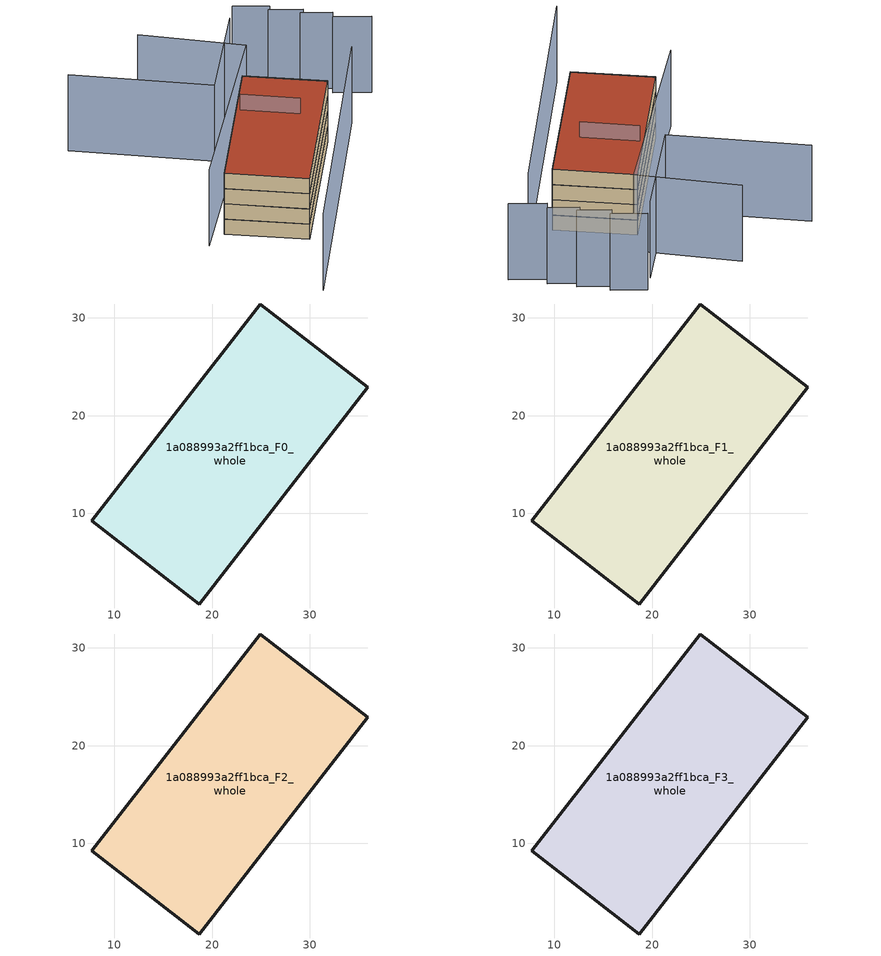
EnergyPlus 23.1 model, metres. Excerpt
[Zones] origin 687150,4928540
1a088993a2ff1bca_F0_whole
 floor ground (EU_floor_Construction): 18.71,0.73 35.91,22.89 24.91,31.43 7.71,9.26 z0
 wall outside (EU_wall_Construction): 24.91,31.43 35.91,22.89 18.71,0.73 7.71,9.26 24.91,31.43 z0:3
1a088993a2ff1bca_F1_whole
 floor to 1a088993a2ff1bca_F0_whole (EU_floor_Construction): 18.71,0.73 35.91,22.89 24.91,31.43 7.71,9.26 z3
 wall outside (EU_wall_Construction): 24.91,31.43 35.91,22.89 18.71,0.73 7.71,9.26 24.91,31.43 z3:6
1a088993a2ff1bca_F2_whole
 floor to 1a088993a2ff1bca_F1_whole (EU_floor_Construction): 18.71,0.73 35.91,22.89 24.91,31.43 7.71,9.26 z6
 wall outside (EU_wall_Construction): 24.91,31.43 35.91,22.89 18.71,0.73 7.71,9.26 24.91,31.43 z6:9
1a088993a2ff1bca_F3_whole
 floor to 1a088993a2ff1bca_F2_whole (EU_floor_Construction): 18.71,0.73 35.91,22.89 24.91,31.43 7.71,9.26 z9
 wall outside (EU_wall_Construction): 24.91,31.43 35.91,22.89 18.71,0.73 7.71,9.26 24.91,31.43 z9:12
 roof outside (EU_roof_Construction): 35.91,22.89 18.71,0.73 7.71,9.26 24.91,31.43 z12
shading: 19.56,23.38 27.25,17.33 / 12.97,-12.7 42.11,25.42 / 14.41,46.64 27.8,34.85 / 27.8,34.85 3.92,7.71 / 29.55,42.76 17.4,27.8 / 17.4,27.8 -1.22,42.91 / 49.44,31.12 43.97,34.38 / 44.62,35.41 40.08,38.12 / 41.04,38.62 36.14,41.48 / 36.88,42.35 31.65,45.44 z0:15
[Building]
EU S2 Campaign: North Axis=0; Terrain=City; Solar Distribution=FullExterior
[Site:Location]
Bologna: Latitude=44.5; Longitude=11.25; Time Zone=1; Elevation=37
[SizingPeriod:WeatherFileDays]
AnnualSizingPeriod: Begin Month=1; Begin Day of Month=1; End Month=12; End Day of Month=31; Day of Week for Start Day=Monday; Use Weather File Daylight Saving Period=No; Use Weather File Rain and Snow Indicators=No
[MATERIAL]
EU_InternalMass_Material: Roughness=MediumRough; Thickness=0.1; Conductivity=1; Density=1800; Specific Heat=900; Thermal Absorptance=0.9; Solar Absorptance=0.7; Visible Absorptance=0.7
[MATERIAL:NOMASS] Roughness=MediumRough; Thermal Absorptance=0.9; Solar Absorptance=0.7; Visible Absorptance=0.7
Name | Thermal Resistance
EU_wall_NoMass | 0.937881
EU_roof_NoMass | 0.548572
EU_floor_NoMass | 0.71348
[CONSTRUCTION]
EU_wall_Construction: EU_wall_NoMass
EU_roof_Construction: EU_roof_NoMass
EU_floor_Construction: EU_floor_NoMass
EU_InternalMass_Construction: EU_InternalMass_Material
[ZONE] Type=1; Multiplier=1; Ceiling Height=autocalculate; Volume=1171.85; Floor Area=autocalculate; Part of Total Floor Area=Yes
1a088993a2ff1bca_F0_whole; 1a088993a2ff1bca_F1_whole; 1a088993a2ff1bca_F2_whole; 1a088993a2ff1bca_F3_whole
[INTERNALMASS] Construction=EU_InternalMass_Construction; Surface Area=390.617
Name | Zone or ZoneList
1a088993a2ff1bca_F0_whole_EU_InternalMass | 1a088993a2ff1bca_F0_whole
1a088993a2ff1bca_F1_whole_EU_InternalMass | 1a088993a2ff1bca_F1_whole
1a088993a2ff1bca_F2_whole_EU_InternalMass | 1a088993a2ff1bca_F2_whole
1a088993a2ff1bca_F3_whole_EU_InternalMass | 1a088993a2ff1bca_F3_whole
[OTHEREQUIPMENT] Fuel Type=Electricity; Design Level Calculation Method=Watts/Area; Power per Zone Floor Area=1; Fraction Latent=0; Fraction Radiant=0; Fraction Lost=0; Carbon Dioxide Generation Rate=0; EndUse Subcategory=EU_Step8_InternalGains
Name | Zone or ZoneList or Space or SpaceList | Schedule
EU_Step8_InternalGain_1a088993a2ff1bca_F0_whole_f000 | 1a088993a2ff1bca_F0_whole | EU_Step8_GainSchedule_1a088993a2ff1bca_F0_whole_f000
EU_Step8_InternalGain_1a088993a2ff1bca_F1_whole_f000 | 1a088993a2ff1bca_F1_whole | EU_Step8_GainSchedule_1a088993a2ff1bca_F1_whole_f000
EU_Step8_InternalGain_1a088993a2ff1bca_F2_whole_f000 | 1a088993a2ff1bca_F2_whole | EU_Step8_GainSchedule_1a088993a2ff1bca_F2_whole_f000
EU_Step8_InternalGain_1a088993a2ff1bca_F3_whole_f000 | 1a088993a2ff1bca_F3_whole | EU_Step8_GainSchedule_1a088993a2ff1bca_F3_whole_f000
[ZONEVENTILATION:DESIGNFLOWRATE] Schedule=EU_AlwaysOn; Design Flow Rate Calculation Method=AirChanges/Hour; Air Changes per Hour=0.687892; Ventilation Type=Natural; Fan Pressure Rise=0; Fan Total Efficiency=1; Constant Term Coefficient=1; Temperature Term Coefficient=0; Velocity Term Coefficient=0; Velocity Squared Term Coefficient=0; Minimum Indoor Temperature=-100; Maximum Indoor Temperature=100; Delta Temperature=-100; Minimum Outdoor Temperature=-100; Maximum Outdoor Temperature=100; Maximum Wind Speed=40
Name | Zone or ZoneList or Space or SpaceList
EU_ConstantAir_1a088993a2ff1bca_F0_whole | 1a088993a2ff1bca_F0_whole
EU_ConstantAir_1a088993a2ff1bca_F1_whole | 1a088993a2ff1bca_F1_whole
EU_ConstantAir_1a088993a2ff1bca_F2_whole | 1a088993a2ff1bca_F2_whole
EU_ConstantAir_1a088993a2ff1bca_F3_whole | 1a088993a2ff1bca_F3_whole
[HVACTEMPLATE:THERMOSTAT] Constant Heating Setpoint=20; Constant Cooling Setpoint=50
EU_HeatOnly_1a088993a2ff1bca_F0_whole; EU_HeatOnly_1a088993a2ff1bca_F1_whole; EU_HeatOnly_1a088993a2ff1bca_F2_whole; EU_HeatOnly_1a088993a2ff1bca_F3_whole
[HVACTEMPLATE:ZONE:IDEALLOADSAIRSYSTEM] System Availability Schedule=EU_AlwaysOn; Maximum Heating Supply Air Temperature=50; Minimum Cooling Supply Air Temperature=13; Maximum Heating Supply Air Humidity Ratio=0.0156; Minimum Cooling Supply Air Humidity Ratio=0.0077; Heating Limit=NoLimit; Cooling Limit=NoLimit; Heating Availability Schedule=EU_AlwaysOn; Cooling Availability Schedule=EU_CoolingOff; Dehumidification Control Type=ConstantSensibleHeatRatio; Cooling Sensible Heat Ratio=0.7; Dehumidification Setpoint=60; Humidification Control Type=None; Humidification Setpoint=30; Outdoor Air Method=None; Outdoor Air Flow Rate per Person=0.00944; Outdoor Air Flow Rate per Zone Floor Area=0; Outdoor Air Flow Rate per Zone=0; Demand Controlled Ventilation Type=None; Outdoor Air Economizer Type=NoEconomizer; Heat Recovery Type=None; Sensible Heat Recovery Effectiveness=0.7; Latent Heat Recovery Effectiveness=0.65
Name | Template Thermostat
1a088993a2ff1bca_F0_whole | EU_HeatOnly_1a088993a2ff1bca_F0_whole
1a088993a2ff1bca_F1_whole | EU_HeatOnly_1a088993a2ff1bca_F1_whole
1a088993a2ff1bca_F2_whole | EU_HeatOnly_1a088993a2ff1bca_F2_whole
1a088993a2ff1bca_F3_whole | EU_HeatOnly_1a088993a2ff1bca_F3_whole
[SIZING:ZONE] Zone Cooling Design Supply Air Temperature Input Method=SupplyAirTemperature; Zone Cooling Design Supply Air Temperature=13; Zone Heating Design Supply Air Temperature Input Method=SupplyAirTemperature; Zone Heating Design Supply Air Temperature=50; Zone Cooling Design Supply Air Humidity Ratio=0.008; Zone Heating Design Supply Air Humidity Ratio=0.008; Cooling Design Air Flow Method=DesignDay; Cooling Design Air Flow Rate=0; Cooling Minimum Air Flow per Zone Floor Area=0.000762; Cooling Minimum Air Flow=0; Cooling Minimum Air Flow Fraction=0.2; Heating Design Air Flow Method=DesignDay; Heating Design Air Flow Rate=0; Heating Maximum Air Flow per Zone Floor Area=0.002032; Heating Maximum Air Flow=0.141576; Heating Maximum Air Flow Fraction=0.3; Account for Dedicated Outdoor Air System=No; Dedicated Outdoor Air System Control Strategy=NeutralSupplyAir; Dedicated Outdoor Air Low Setpoint Temperature for Design=autosize; Dedicated Outdoor Air High Setpoint Temperature for Design=autosize; Zone Load Sizing Method=Sensible Load Only No Latent Load; Zone Latent Cooling Design Supply Air Humidity Ratio Input Method=HumidityRatioDifference; Zone Cooling Design Supply Air Humidity Ratio Difference=0.005; Zone Latent Heating Design Supply Air Humidity Ratio Input Method=HumidityRatioDifference; Zone Humidification Design Supply Air Humidity Ratio Difference=0.005
1a088993a2ff1bca_F0_whole; 1a088993a2ff1bca_F1_whole; 1a088993a2ff1bca_F2_whole; 1a088993a2ff1bca_F3_whole
[SCHEDULE:CONSTANT]
Name | Hourly Value
EU_AlwaysOn | 1
EU_CoolingOff | 0
[SCHEDULE:FILE] Column Number=1; Rows to Skip at Top=0; Number of Hours of Data=8760; Column Separator=Comma; Interpolate to Timestep=No; Minutes per Item=60; Adjust Schedule for Daylight Savings=Yes
Name | File
EU_Step8_GainSchedule_1a088993a2ff1bca_F0_whole_f000 | ../../schedules/1a088993a2ff1bca/1a088993a2ff1bca_F0_whole_f000_gain.csv
EU_Step8_GainSchedule_1a088993a2ff1bca_F1_whole_f000 | ../../schedules/1a088993a2ff1bca/1a088993a2ff1bca_F1_whole_f000_gain.csv
EU_Step8_GainSchedule_1a088993a2ff1bca_F2_whole_f000 | ../../schedules/1a088993a2ff1bca/1a088993a2ff1bca_F2_whole_f000_gain.csv
EU_Step8_GainSchedule_1a088993a2ff1bca_F3_whole_f000 | ../../schedules/1a088993a2ff1bca/1a088993a2ff1bca_F3_whole_f000_gain.csv
